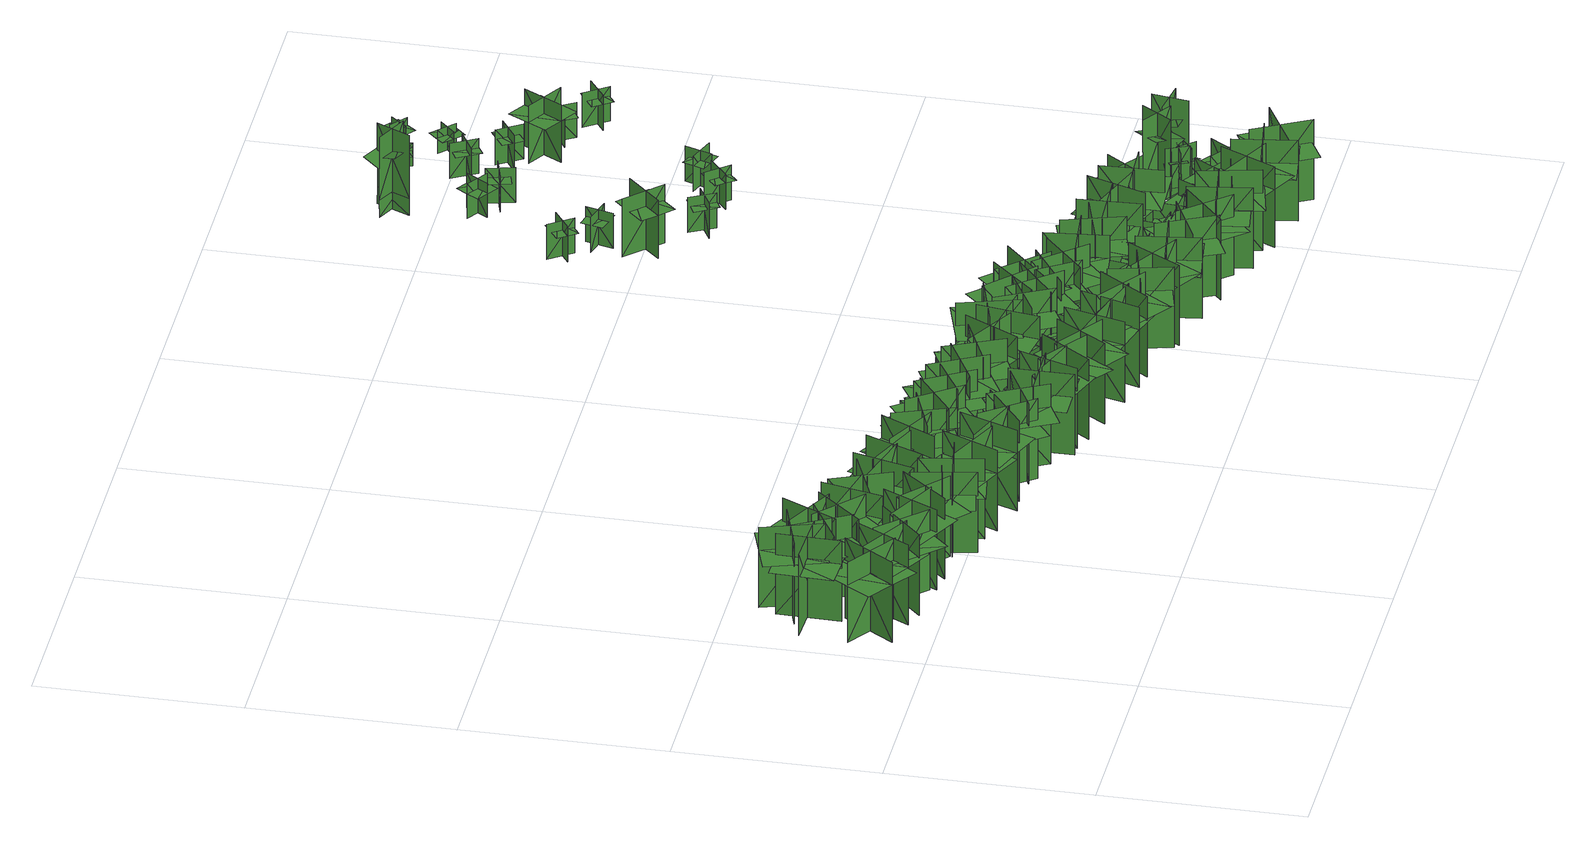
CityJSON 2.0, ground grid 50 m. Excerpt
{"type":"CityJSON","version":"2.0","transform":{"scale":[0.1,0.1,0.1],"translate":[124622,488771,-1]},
"CityObjects":{
"tree1":{"type":"SolitaryVegetationObject","geometry":[{"type":"MultiSurface","lod":"1","boundaries":[[[0,1,2]],[[0,2,3]],[[4,5,6]],[[4,6,7]],[[8,9,10]],[[8,10,11]],[[8,11,12]],[[8,12,13]]]}]},
"tree2":{"type":"SolitaryVegetationObject","geometry":[{"type":"MultiSurface","lod":"1","boundaries":[[[14,15,16]],[[14,16,17]],[[18,19,20]],[[18,20,21]],[[22,23,24]],[[22,24,25]],[[22,25,26]],[[22,26,27]]]}]},
"tree3":{"type":"SolitaryVegetationObject","geometry":[{"type":"MultiSurface","lod":"1","boundaries":[[[28,29,30]],[[28,30,31]],[[32,33,34]],[[32,34,35]],[[36,37,38]],[[36,38,39]],[[36,39,40]],[[36,40,41]]]}]},
"tree4":{"type":"SolitaryVegetationObject","geometry":[{"type":"MultiSurface","lod":"1","boundaries":[[[42,43,44]],[[42,44,45]],[[46,47,48]],[[46,48,49]],[[50,51,52]],[[50,52,53]],[[50,53,54]],[[50,54,55]]]}]},
"tree5":{"type":"SolitaryVegetationObject","geometry":[{"type":"MultiSurface","lod":"1","boundaries":[[[56,57,58]],[[56,58,59]],[[60,61,62]],[[60,62,63]],[[64,65,66]],[[64,66,67]],[[64,67,68]],[[64,68,69]]]}]},
"tree6":{"type":"SolitaryVegetationObject","geometry":[{"type":"MultiSurface","lod":"1","boundaries":[[[70,71,72]],[[70,72,73]],[[74,75,76]],[[74,76,77]],[[78,79,80]],[[78,80,81]],[[78,81,82]],[[78,82,83]]]}]},
"tree7":{"type":"SolitaryVegetationObject","geometry":[{"type":"MultiSurface","lod":"1","boundaries":[[[84,85,86]],[[84,86,87]],[[88,89,90]],[[88,90,91]],[[92,93,94]],[[92,94,95]],[[92,95,96]],[[92,96,97]]]}]},
"tree8":{"type":"SolitaryVegetationObject","geometry":[{"type":"MultiSurface","lod":"1","boundaries":[[[98,99,100]],[[98,100,101]],[[102,103,104]],[[102,104,105]],[[106,107,108]],[[106,108,109]],[[106,109,110]],[[106,110,111]]]}]},
"tree9":{"type":"SolitaryVegetationObject","geometry":[{"type":"MultiSurface","lod":"1","boundaries":[[[112,113,114]],[[112,114,115]],[[116,117,118]],[[116,118,119]],[[120,121,122]],[[120,122,123]],[[120,123,124]],[[120,124,125]]]}]},
"tree10":{"type":"SolitaryVegetationObject","geometry":[{"type":"MultiSurface","lod":"1","boundaries":[[[126,127,128]],[[126,128,129]],[[130,131,132]],[[130,132,133]],[[134,135,136]],[[134,136,137]],[[134,137,138]],[[134,138,139]]]}]},
"tree11":{"type":"SolitaryVegetationObject","geometry":[{"type":"MultiSurface","lod":"1","boundaries":[[[140,141,142]],[[140,142,143]],[[144,145,146]],[[144,146,147]],[[148,149,150]],[[148,150,151]],[[148,151,152]],[[148,152,153]]]}]},
"tree12":{"type":"SolitaryVegetationObject","geometry":[{"type":"MultiSurface","lod":"1","boundaries":[[[154,155,156]],[[154,156,157]],[[158,159,160]],[[158,160,161]],[[162,163,164]],[[162,164,165]],[[162,165,166]],[[162,166,167]]]}]},
"tree13":{"type":"SolitaryVegetationObject","geometry":[{"type":"MultiSurface","lod":"1","boundaries":[[[168,169,170]],[[168,170,171]],[[172,173,174]],[[172,174,175]],[[176,177,178]],[[176,178,179]],[[176,179,180]],[[176,180,181]]]}]},
"tree14":{"type":"SolitaryVegetationObject","geometry":[{"type":"MultiSurface","lod":"1","boundaries":[[[182,183,184]],[[182,184,185]],[[186,187,188]],[[186,188,189]],[[190,191,192]],[[190,192,193]],[[190,193,194]],[[190,194,195]]]}]},
"tree15":{"type":"SolitaryVegetationObject","geometry":[{"type":"MultiSurface","lod":"1","boundaries":[[[196,197,198]],[[196,198,199]],[[200,201,202]],[[200,202,203]],[[204,205,206]],[[204,206,207]],[[204,207,208]],[[204,208,209]]]}]},
"tree16":{"type":"SolitaryVegetationObject","geometry":[{"type":"MultiSurface","lod":"1","boundaries":[[[210,211,212]],[[210,212,213]],[[214,215,216]],[[214,216,217]],[[218,219,220]],[[218,220,221]],[[218,221,222]],[[218,222,223]]]}]},
"tree17":{"type":"SolitaryVegetationObject","geometry":[{"type":"MultiSurface","lod":"1","boundaries":[[[224,225,226]],[[224,226,227]],[[228,229,230]],[[228,230,231]],[[232,233,234]],[[232,234,235]],[[232,235,236]],[[232,236,237]]]}]},
"tree18":{"type":"SolitaryVegetationObject","geometry":[{"type":"MultiSurface","lod":"1","boundaries":[[[238,239,240]],[[238,240,241]],[[242,243,244]],[[242,244,245]],[[246,247,248]],[[246,248,249]],[[246,249,250]],[[246,250,251]]]}]},
"tree19":{"type":"SolitaryVegetationObject","geometry":[{"type":"MultiSurface","lod":"1","boundaries":[[[252,253,254]],[[252,254,255]],[[256,257,258]],[[256,258,259]],[[260,261,262]],[[260,262,263]],[[260,263,264]],[[260,264,265]]]}]},
"tree20":{"type":"SolitaryVegetationObject","geometry":[{"type":"MultiSurface","lod":"1","boundaries":[[[266,267,268]],[[266,268,269]],[[270,271,272]],[[270,272,273]],[[274,275,276]],[[274,276,277]],[[274,277,278]],[[274,278,279]]]}]},
"tree21":{"type":"SolitaryVegetationObject","geometry":[{"type":"MultiSurface","lod":"1","boundaries":[[[280,281,282]],[[280,282,283]],[[284,285,286]],[[284,286,287]],[[288,289,290]],[[288,290,291]],[[288,291,292]],[[288,292,293]]]}]},
"tree22":{"type":"SolitaryVegetationObject","geometry":[{"type":"MultiSurface","lod":"1","boundaries":[[[294,295,296]],[[294,296,297]],[[298,299,300]],[[298,300,301]],[[302,303,304]],[[302,304,305]],[[302,305,306]],[[302,306,307]]]}]},
"tree23":{"type":"SolitaryVegetationObject","geometry":[{"type":"MultiSurface","lod":"1","boundaries":[[[308,309,310]],[[308,310,311]],[[312,313,314]],[[312,314,315]],[[316,317,318]],[[316,318,319]],[[316,319,320]],[[316,320,321]]]}]},
"tree24":{"type":"SolitaryVegetationObject","geometry":[{"type":"MultiSurface","lod":"1","boundaries":[[[322,323,324]],[[322,324,325]],[[326,327,328]],[[326,328,329]],[[330,331,332]],[[330,332,333]],[[330,333,334]],[[330,334,335]]]}]},
"tree25":{"type":"SolitaryVegetationObject","geometry":[{"type":"MultiSurface","lod":"1","boundaries":[[[336,337,338]],[[336,338,339]],[[340,341,342]],[[340,342,343]],[[344,345,346]],[[344,346,347]],[[344,347,348]],[[344,348,349]]]}]},
"tree26":{"type":"SolitaryVegetationObject","geometry":[{"type":"MultiSurface","lod":"1","boundaries":[[[350,351,352]],[[350,352,353]],[[354,355,356]],[[354,356,357]],[[358,359,360]],[[358,360,361]],[[358,361,362]],[[358,362,363]]]}]},
"tree27":{"type":"SolitaryVegetationObject","geometry":[{"type":"MultiSurface","lod":"1","boundaries":[[[364,365,366]],[[364,366,367]],[[368,369,370]],[[368,370,371]],[[372,373,374]],[[372,374,375]],[[372,375,376]],[[372,376,377]]]}]},
"tree28":{"type":"SolitaryVegetationObject","geometry":[{"type":"MultiSurface","lod":"1","boundaries":[[[378,379,380]],[[378,380,381]],[[382,383,384]],[[382,384,385]],[[386,387,388]],[[386,388,389]],[[386,389,390]],[[386,390,391]]]}]},
"tree29":{"type":"SolitaryVegetationObject","geometry":[{"type":"MultiSurface","lod":"1","boundaries":[[[392,393,394]],[[392,394,395]],[[396,397,398]],[[396,398,399]],[[400,401,402]],[[400,402,403]],[[400,403,404]],[[400,404,405]]]}]},
"tree30":{"type":"SolitaryVegetationObject","geometry":[{"type":"MultiSurface","lod":"1","boundaries":[[[406,407,408]],[[406,408,409]],[[410,411,412]],[[410,412,413]],[[414,415,416]],[[414,416,417]],[[414,417,418]],[[414,418,419]]]}]},
"tree31":{"type":"SolitaryVegetationObject","geometry":[{"type":"MultiSurface","lod":"1","boundaries":[[[420,421,422]],[[420,422,423]],[[424,425,426]],[[424,426,427]],[[428,429,430]],[[428,430,431]],[[428,431,432]],[[428,432,433]]]}]},
"tree32":{"type":"SolitaryVegetationObject","geometry":[{"type":"MultiSurface","lod":"1","boundaries":[[[434,435,436]],[[434,436,437]],[[438,439,440]],[[438,440,441]],[[442,443,444]],[[442,444,445]],[[442,445,446]],[[442,446,447]]]}]},
"tree33":{"type":"SolitaryVegetationObject","geometry":[{"type":"MultiSurface","lod":"1","boundaries":[[[448,449,450]],[[448,450,451]],[[452,453,454]],[[452,454,455]],[[456,457,458]],[[456,458,459]],[[456,459,460]],[[456,460,461]]]}]},
"tree34":{"type":"SolitaryVegetationObject","geometry":[{"type":"MultiSurface","lod":"1","boundaries":[[[462,463,464]],[[462,464,465]],[[466,467,468]],[[466,468,469]],[[470,471,472]],[[470,472,473]],[[470,473,474]],[[470,474,475]]]}]},
"tree35":{"type":"SolitaryVegetationObject","geometry":[{"type":"MultiSurface","lod":"1","boundaries":[[[476,477,478]],[[476,478,479]],[[480,481,482]],[[480,482,483]],[[484,485,486]],[[484,486,487]],[[484,487,488]],[[484,488,489]]]}]},
"tree36":{"type":"SolitaryVegetationObject","geometry":[{"type":"MultiSurface","lod":"1","boundaries":[[[490,491,492]],[[490,492,493]],[[494,495,496]],[[494,496,497]],[[498,499,500]],[[498,500,501]],[[498,501,502]],[[498,502,503]]]}]},
"tree37":{"type":"SolitaryVegetationObject","geometry":[{"type":"MultiSurface","lod":"1","boundaries":[[[504,505,506]],[[504,506,507]],[[508,509,510]],[[508,510,511]],[[512,513,514]],[[512,514,515]],[[512,515,516]],[[512,516,517]]]}]},
"tree38":{"type":"SolitaryVegetationObject","geometry":[{"type":"MultiSurface","lod":"1","boundaries":[[[518,519,520]],[[518,520,521]],[[522,523,524]],[[522,524,525]],[[526,527,528]],[[526,528,529]],[[526,529,530]],[[526,530,531]]]}]},
"tree39":{"type":"SolitaryVegetationObject","geometry":[{"type":"MultiSurface","lod":"1","boundaries":[[[532,533,534]],[[532,534,535]],[[536,537,538]],[[536,538,539]],[[540,541,542]],[[540,542,543]],[[540,543,544]],[[540,544,545]]]}]},
"tree40":{"type":"SolitaryVegetationObject","geometry":[{"type":"MultiSurface","lod":"1","boundaries":[[[546,547,548]],[[546,548,549]],[[550,551,552]],[[550,552,553]],[[554,555,556]],[[554,556,557]],[[554,557,558]],[[554,558,559]]]}]},
"tree41":{"type":"SolitaryVegetationObject","geometry":[{"type":"MultiSurface","lod":"1","boundaries":[[[560,561,562]],[[560,562,563]],[[564,565,566]],[[564,566,567]],[[568,569,570]],[[568,570,571]],[[568,571,572]],[[568,572,573]]]}]},
"tree42":{"type":"SolitaryVegetationObject","geometry":[{"type":"MultiSurface","lod":"1","boundaries":[[[574,575,576]],[[574,576,577]],[[578,579,580]],[[578,580,581]],[[582,583,584]],[[582,584,585]],[[582,585,586]],[[582,586,587]]]}]},
"tree43":{"type":"SolitaryVegetationObject","geometry":[{"type":"MultiSurface","lod":"1","boundaries":[[[588,589,590]],[[588,590,591]],[[592,593,594]],[[592,594,595]],[[596,597,598]],[[596,598,599]],[[596,599,600]],[[596,600,601]]]}]},
"tree44":{"type":"SolitaryVegetationObject","geometry":[{"type":"MultiSurface","lod":"1","boundaries":[[[602,603,604]],[[602,604,605]],[[606,607,608]],[[606,608,609]],[[610,611,612]],[[610,612,613]],[[610,613,614]],[[610,614,615]]]}]},
"tree45":{"type":"SolitaryVegetationObject","geometry":[{"type":"MultiSurface","lod":"1","boundaries":[[[616,617,618]],[[616,618,619]],[[620,621,622]],[[620,622,623]],[[624,625,626]],[[624,626,627]],[[624,627,628]],[[624,628,629]]]}]},
"tree46":{"type":"SolitaryVegetationObject","geometry":[{"type":"MultiSurface","lod":"1","boundaries":[[[630,631,632]],[[630,632,633]],[[634,635,636]],[[634,636,637]],[[638,639,640]],[[638,640,641]],[[638,641,642]],[[638,642,643]]]}]},
"tree47":{"type":"SolitaryVegetationObject","geometry":[{"type":"MultiSurface","lod":"1","boundaries":[[[644,645,646]],[[644,646,647]],[[648,649,650]],[[648,650,651]],[[652,653,654]],[[652,654,655]],[[652,655,656]],[[652,656,657]]]}]},
"tree48":{"type":"SolitaryVegetationObject","geometry":[{"type":"MultiSurface","lod":"1","boundaries":[[[658,659,660]],[[658,660,661]],[[662,663,664]],[[662,664,665]],[[666,667,668]],[[666,668,669]],[[666,669,670]],[[666,670,671]]]}]},
"tree49":{"type":"SolitaryVegetationObject","geometry":[{"type":"MultiSurface","lod":"1","boundaries":[[[672,673,674]],[[672,674,675]],[[676,677,678]],[[676,678,679]],[[680,681,682]],[[680,682,683]],[[680,683,684]],[[680,684,685]]]}]},
"tree50":{"type":"SolitaryVegetationObject","geometry":[{"type":"MultiSurface","lod":"1","boundaries":[[[686,687,688]],[[686,688,689]],[[690,691,692]],[[690,692,693]],[[694,695,696]],[[694,696,697]],[[694,697,698]],[[694,698,699]]]}]},
"tree51":{"type":"SolitaryVegetationObject","geometry":[{"type":"MultiSurface","lod":"1","boundaries":[[[700,701,702]],[[700,702,703]],[[704,705,706]],[[704,706,707]],[[708,709,710]],[[708,710,711]],[[708,711,712]],[[708,712,713]]]}]},
"tree52":{"type":"SolitaryVegetationObject","geometry":[{"type":"MultiSurface","lod":"1","boundaries":[[[714,715,716]],[[714,716,717]],[[718,719,720]],[[718,720,721]],[[722,723,724]],[[722,724,725]],[[722,725,726]],[[722,726,727]]]}]},
"tree53":{"type":"SolitaryVegetationObject","geometry":[{"type":"MultiSurface","lod":"1","boundaries":[[[728,729,730]],[[728,730,731]],[[732,733,734]],[[732,734,735]],[[736,737,738]],[[736,738,739]],[[736,739,740]],[[736,740,741]]]}]},
"tree54":{"type":"SolitaryVegetationObject","geometry":[{"type":"MultiSurface","lod":"1","boundaries":[[[742,743,744]],[[742,744,745]],[[746,747,748]],[[746,748,749]],[[750,751,752]],[[750,752,753]],[[750,753,754]],[[750,754,755]]]}]},
"tree55":{"type":"SolitaryVegetationObject","geometry":[{"type":"MultiSurface","lod":"1","boundaries":[[[756,757,758]],[[756,758,759]],[[760,761,762]],[[760,762,763]],[[764,765,766]],[[764,766,767]],[[764,767,768]],[[764,768,769]]]}]},
"tree56":{"type":"SolitaryVegetationObject","geometry":[{"type":"MultiSurface","lod":"1","boundaries":[[[770,771,772]],[[770,772,773]],[[774,775,776]],[[774,776,777]],[[778,779,780]],[[778,780,781]],[[778,781,782]],[[778,782,783]]]}]},
"tree57":{"type":"SolitaryVegetationObject","geometry":[{"type":"MultiSurface","lod":"1","boundaries":[[[784,785,786]],[[784,786,787]],[[788,789,790]],[[788,790,791]],[[792,793,794]],[[792,794,795]],[[792,795,796]],[[792,796,797]]]}]},
"tree58":{"type":"SolitaryVegetationObject","geometry":[{"type":"MultiSurface","lod":"1","boundaries":[[[798,799,800]],[[798,800,801]],[[802,803,804]],[[802,804,805]],[[806,807,808]],[[806,808,809]],[[806,809,810]],[[806,810,811]]]}]},
"tree59":{"type":"SolitaryVegetationObject","geometry":[{"type":"MultiSurface","lod":"1","boundaries":[[[812,813,814]],[[812,814,815]],[[816,817,818]],[[816,818,819]],[[820,821,822]],[[820,822,823]],[[820,823,824]],[[820,824,825]]]}]},
"tree60":{"type":"SolitaryVegetationObject","geometry":[{"type":"MultiSurface","lod":"1","boundaries":[[[826,827,828]],[[826,828,829]],[[830,831,832]],[[830,832,833]],[[834,835,836]],[[834,836,837]],[[834,837,838]],[[834,838,839]]]}]},
"tree61":{"type":"SolitaryVegetationObject","geometry":[{"type":"MultiSurface","lod":"1","boundaries":[[[840,841,842]],[[840,842,843]],[[844,845,846]],[[844,846,847]],[[848,849,850]],[[848,850,851]],[[848,851,852]],[[848,852,853]]]}]},
"tree62":{"type":"SolitaryVegetationObject","geometry":[{"type":"MultiSurface","lod":"1","boundaries":[[[854,855,856]],[[854,856,857]],[[858,859,860]],[[858,860,861]],[[862,863,864]],[[862,864,865]],[[862,865,866]],[[862,866,867]]]}]},
"tree63":{"type":"SolitaryVegetationObject","geometry":[{"type":"MultiSurface","lod":"1","boundaries":[[[868,869,870]],[[868,870,871]],[[872,873,874]],[[872,874,875]],[[876,877,878]],[[876,878,879]],[[876,879,880]],[[876,880,881]]]}]},
"tree64":{"type":"SolitaryVegetationObject","geometry":[{"type":"MultiSurface","lod":"1","boundaries":[[[882,883,884]],[[882,884,885]],[[886,887,888]],[[886,888,889]],[[890,891,892]],[[890,892,893]],[[890,893,894]],[[890,894,895]]]}]},
"tree65":{"type":"SolitaryVegetationObject","geometry":[{"type":"MultiSurface","lod":"1","boundaries":[[[896,897,898]],[[896,898,899]],[[900,901,902]],[[900,902,903]],[[904,905,906]],[[904,906,907]],[[904,907,908]],[[904,908,909]]]}]},
"tree66":{"type":"SolitaryVegetationObject","geometry":[{"type":"MultiSurface","lod":"1","boundaries":[[[910,911,912]],[[910,912,913]],[[914,915,916]],[[914,916,917]],[[918,919,920]],[[918,920,921]],[[918,921,922]],[[918,922,923]]]}]},
"tree67":{"type":"SolitaryVegetationObject","geometry":[{"type":"MultiSurface","lod":"1","boundaries":[[[924,925,926]],[[924,926,927]],[[928,929,930]],[[928,930,931]],[[932,933,934]],[[932,934,935]],[[932,935,936]],[[932,936,937]]]}]},
"tree68":{"type":"SolitaryVegetationObject","geometry":[{"type":"MultiSurface","lod":"1","boundaries":[[[938,939,940]],[[938,940,941]],[[942,943,944]],[[942,944,945]],[[946,947,948]],[[946,948,949]],[[946,949,950]],[[946,950,951]]]}]},
"tree69":{"type":"SolitaryVegetationObject","geometry":[{"type":"MultiSurface","lod":"1","boundaries":[[[952,953,954]],[[952,954,955]],[[956,957,958]],[[956,958,959]],[[960,961,962]],[[960,962,963]],[[960,963,964]],[[960,964,965]]]}]},
"tree70":{"type":"SolitaryVegetationObject","geometry":[{"type":"MultiSurface","lod":"1","boundaries":[[[966,967,968]],[[966,968,969]],[[970,971,972]],[[970,972,973]],[[974,975,976]],[[974,976,977]],[[974,977,978]],[[974,978,979]]]}]},
"tree71":{"type":"SolitaryVegetationObject","geometry":[{"type":"MultiSurface","lod":"1","boundaries":[[[980,981,982]],[[980,982,983]],[[984,985,986]],[[984,986,987]],[[988,989,990]],[[988,990,991]],[[988,991,992]],[[988,992,993]]]}]},
"tree72":{"type":"SolitaryVegetationObject","geometry":[{"type":"MultiSurface","lod":"1","boundaries":[[[994,995,996]],[[994,996,997]],[[998,999,1000]],[[998,1000,1001]],[[1002,1003,1004]],[[1002,1004,1005]],[[1002,1005,1006]],[[1002,1006,1007]]]}]},
"tree73":{"type":"SolitaryVegetationObject","geometry":[{"type":"MultiSurface","lod":"1","boundaries":[[[1008,1009,1010]],[[1008,1010,1011]],[[1012,1013,1014]],[[1012,1014,1015]],[[1016,1017,1018]],[[1016,1018,1019]],[[1016,1020,1021]],[[1016,1021,1017]]]}]},
"tree74":{"type":"SolitaryVegetationObject","geometry":[{"type":"MultiSurface","lod":"1","boundaries":[[[1022,1023,1024]],[[1022,1024,1025]],[[1026,1027,1028]],[[1026,1028,1029]],[[1030,1031,1032]],[[1030,1032,1033]],[[1030,1033,1034]],[[1030,1034,1035]]]}]},
"tree75":{"type":"SolitaryVegetationObject","geometry":[{"type":"MultiSurface","lod":"1","boundaries":[[[1036,1037,1038]],[[1036,1038,1039]],[[1040,1041,1042]],[[1040,1042,1043]],[[1044,1045,1046]],[[1044,1046,1047]],[[1044,1048,1049]],[[1044,1049,1045]]]}]},
"tree76":{"type":"SolitaryVegetationObject","geometry":[{"type":"MultiSurface","lod":"1","boundaries":[[[1050,1051,1052]],[[1050,1052,1053]],[[1054,1055,1056]],[[1054,1056,1057]],[[1058,1059,1060]],[[1058,1060,1061]],[[1058,1061,1062]],[[1058,1062,1063]]]}]},
"tree77":{"type":"SolitaryVegetationObject","geometry":[{"type":"MultiSurface","lod":"1","boundaries":[[[1064,1065,1066]],[[1064,1066,1067]],[[1068,1069,1070]],[[1068,1070,1071]],[[1072,1073,1074]],[[1072,1074,1075]],[[1072,1076,1077]],[[1072,1077,1073]]]}]},
"tree78":{"type":"SolitaryVegetationObject","geometry":[{"type":"MultiSurface","lod":"1","boundaries":[[[1078,1079,1080]],[[1078,1080,1081]],[[1082,1083,1084]],[[1082,1084,1085]],[[1086,1087,1088]],[[1086,1088,1089]],[[1086,1090,1091]],[[1086,1091,1087]]]}]},
"tree79":{"type":"SolitaryVegetationObject","geometry":[{"type":"MultiSurface","lod":"1","boundaries":[[[1092,1093,1094]],[[1092,1094,1095]],[[1096,1097,1098]],[[1096,1098,1099]],[[1100,1101,1102]],[[1100,1102,1103]],[[1100,1103,1104]],[[1100,1104,1105]]]}]},
"tree80":{"type":"SolitaryVegetationObject","geometry":[{"type":"MultiSurface","lod":"1","boundaries":[[[1106,1107,1108]],[[1106,1108,1109]],[[1110,1111,1112]],[[1110,1112,1113]],[[1114,1115,1116]],[[1114,1116,1117]],[[1114,1117,1118]],[[1114,1118,1119]]]}]},
"tree81":{"type":"SolitaryVegetationObject","geometry":[{"type":"MultiSurface","lod":"1","boundaries":[[[1120,1121,1122]],[[1120,1122,1123]],[[1124,1125,1126]],[[1124,1126,1127]],[[1128,1129,1125]],[[1128,1125,1124]],[[1130,1131,1121]],[[1130,1121,1120]],[[1132,1133,1134]],[[1132,1134,1135]],[[1136,1137,1138]],[[1136,1138,1139]]]}]},
"tree82":{"type":"SolitaryVegetationObject","geometry":[{"type":"MultiSurface","lod":"1","boundaries":[[[1140,1141,1142]],[[1140,1142,1143]],[[1144,1145,1146]],[[1144,1146,1147]],[[1148,1149,1145]],[[1148,1145,1144]],[[1150,1151,1141]],[[1150,1141,1140]],[[1152,1153,1154]],[[1152,1154,1155]],[[1156,1157,1158]],[[1156,1158,1159]]]}]},
"tree83":{"type":"SolitaryVegetationObject","geometry":[{"type":"MultiSurface","lod":"1","boundaries":[[[1160,1161,1162]],[[1160,1162,1163]],[[1164,1165,1166]],[[1164,1166,1167]],[[1168,1169,1165]],[[1168,1165,1164]],[[1170,1171,1161]],[[1170,1161,1160]],[[1172,1173,1174]],[[1172,1174,1175]],[[1176,1177,1178]],[[1176,1178,1179]]]}]},
"tree84":{"type":"SolitaryVegetationObject","geometry":[{"type":"MultiSurface","lod":"1","boundaries":[[[1180,1181,1182]],[[1180,1182,1183]],[[1184,1185,1186]],[[1184,1186,1187]],[[1188,1189,1190]],[[1188,1190,1191]],[[1188,1192,1193]],[[1188,1193,1189]]]}]},
"tree85":{"type":"SolitaryVegetationObject","geometry":[{"type":"MultiSurface","lod":"1","boundaries":[[[1194,1195,1196]],[[1194,1196,1197]],[[1198,1199,1200]],[[1198,1200,1201]],[[1202,1203,1204]],[[1202,1204,1205]],[[1202,1205,1206]],[[1202,1206,1207]]]}]},
"tree86":{"type":"SolitaryVegetationObject","geometry":[{"type":"MultiSurface","lod":"1","boundaries":[[[1208,1209,1210]],[[1208,1210,1211]],[[1212,1213,1214]],[[1212,1214,1215]],[[1216,1217,1213]],[[1216,1213,1212]],[[1218,1219,1209]],[[1218,1209,1208]],[[1220,1221,1222]],[[1220,1222,1223]],[[1224,1225,1226]],[[1224,1226,1227]]]}]},
"tree87":{"type":"SolitaryVegetationObject","geometry":[{"type":"MultiSurface","lod":"1","boundaries":[[[1228,1229,1230]],[[1228,1230,1231]],[[1232,1233,1234]],[[1232,1234,1235]],[[1236,1237,1238]],[[1236,1238,1239]],[[1236,1240,1241]],[[1236,1241,1237]]]}]},
"tree88":{"type":"SolitaryVegetationObject","geometry":[{"type":"MultiSurface","lod":"1","boundaries":[[[1242,1243,1244]],[[1242,1244,1245]],[[1246,1247,1248]],[[1246,1248,1249]],[[1250,1251,1247]],[[1250,1247,1246]],[[1252,1253,1243]],[[1252,1243,1242]],[[1254,1255,1256]],[[1254,1256,1257]],[[1258,1259,1260]],[[1258,1260,1261]]]}]},
"tree89":{"type":"SolitaryVegetationObject","geometry":[{"type":"MultiSurface","lod":"1","boundaries":[[[1262,1263,1264]],[[1262,1264,1265]],[[1266,1267,1268]],[[1266,1268,1269]],[[1270,1271,1272]],[[1270,1272,1273]],[[1270,1274,1275]],[[1270,1275,1271]]]}]},
"tree90":{"type":"SolitaryVegetationObject","geometry":[{"type":"MultiSurface","lod":"1","boundaries":[[[1276,1277,1278]],[[1276,1278,1279]],[[1280,1281,1282]],[[1280,1282,1283]],[[1284,1285,1286]],[[1284,1286,1287]],[[1284,1288,1289]],[[1284,1289,1285]]]}]},
"tree91":{"type":"SolitaryVegetationObject","geometry":[{"type":"MultiSurface","lod":"1","boundaries":[[[1290,1291,1292]],[[1290,1292,1293]],[[1294,1295,1296]],[[1294,1296,1297]],[[1298,1299,1300]],[[1298,1300,1301]],[[1298,1302,1303]],[[1298,1303,1299]]]}]},
"tree92":{"type":"SolitaryVegetationObject","geometry":[{"type":"MultiSurface","lod":"1","boundaries":[[[1304,1305,1306]],[[1304,1306,1307]],[[1308,1309,1310]],[[1308,1310,1311]],[[1312,1313,1314]],[[1312,1314,1315]],[[1312,1315,1316]],[[1312,1316,1317]]]}]},
"tree93":{"type":"SolitaryVegetationObject","geometry":[{"type":"MultiSurface","lod":"1","boundaries":[[[1318,1319,1320]],[[1318,1320,1321]],[[1322,1323,1324]],[[1322,1324,1325]],[[1326,1327,1328]],[[1326,1328,1329]],[[1326,1329,1330]],[[1326,1330,1331]]]}]},
"tree94":{"type":"SolitaryVegetationObject","geometry":[{"type":"MultiSurface","lod":"1","boundaries":[[[1332,1333,1334]],[[1332,1334,1335]],[[1336,1337,1338]],[[1336,1338,1339]],[[1340,1341,1342]],[[1340,1342,1343]],[[1340,1343,1344]],[[1340,1344,1345]]]}]},
"tree95":{"type":"SolitaryVegetationObject","geometry":[{"type":"MultiSurface","lod":"1","boundaries":[[[1346,1347,1348]],[[1346,1348,1349]],[[1350,1351,1352]],[[1350,1352,1353]],[[1354,1355,1356]],[[1354,1356,1357]],[[1354,1358,1359]],[[1354,1359,1355]]]}]},
"tree96":{"type":"SolitaryVegetationObject","geometry":[{"type":"MultiSurface","lod":"1","boundaries":[[[1360,1361,1362]],[[1360,1362,1363]],[[1364,1365,1366]],[[1364,1366,1367]],[[1368,1369,1370]],[[1368,1370,1371]],[[1368,1371,1372]],[[1368,1372,1373]]]}]},
"tree97":{"type":"SolitaryVegetationObject","geometry":[{"type":"MultiSurface","lod":"1","boundaries":[[[1374,1375,1376]],[[1374,1376,1377]],[[1378,1379,1380]],[[1378,1380,1381]],[[1382,1383,1384]],[[1382,1384,1385]],[[1382,1386,1387]],[[1382,1387,1383]]]}]}
},
"vertices":[
[50,693,17],[179,607,17],[179,607,232],[50,693,232],[70,592,17],[156,720,17],[156,720,232],[70,592,232],[70,592,172],[134,548,172],[220,677,172],[156,720,172],[91,763,172],[5,635,172],
[193,800,30],[38,805,30],[38,805,246],[193,800,246],[122,876,30],[118,721,30],[118,721,246],[122,876,246],[122,876,185],[45,878,185],[40,724,185],[118,721,185],[195,719,185],[200,874,185],
[123,671,19],[259,596,19],[259,596,234],[123,671,234],[151,571,19],[226,707,19],[226,707,234],[151,571,234],[151,571,174],[219,534,174],[294,669,174],[226,707,174],[158,744,174],[83,609,174],
[226,872,35],[78,824,35],[78,824,250],[226,872,250],[134,919,35],[182,772,35],[182,772,250],[134,919,250],[134,919,190],[60,895,190],[108,748,190],[182,772,190],[256,796,190],[207,943,190],
[240,718,31],[164,853,31],[164,853,246],[240,718,246],[268,818,31],[133,741,31],[133,741,246],[268,818,246],[268,818,186],[230,885,186],[95,809,186],[133,741,186],[171,674,186],[306,750,186],
[307,662,21],[196,554,21],[196,554,237],[307,662,237],[204,664,21],[312,553,21],[312,553,237],[204,664,237],[204,664,176],[149,610,176],[257,499,176],[312,553,176],[368,607,176],[260,718,176],
[278,891,32],[209,753,32],[209,753,248],[278,891,248],[180,859,32],[318,790,32],[318,790,248],[180,859,248],[180,859,187],[145,790,187],[284,721,187],[318,790,187],[353,860,187],[214,929,187],
[323,816,31],[220,701,31],[220,701,247],[323,816,247],[220,811,31],[336,708,31],[336,708,247],[220,811,247],[220,811,186],[168,753,186],[284,650,186],[336,708,186],[387,766,186],[272,869,186],
[309,535,25],[377,674,25],[377,674,240],[309,535,240],[406,568,25],[267,636,25],[267,636,240],[406,568,240],[406,568,180],[440,638,180],[301,706,180],[267,636,180],[233,567,180],[372,499,180],
[422,732,31],[271,765,31],[271,765,247],[422,732,247],[367,819,31],[334,668,31],[334,668,247],[367,819,247],[367,819,186],[291,836,186],[258,684,186],[334,668,186],[410,651,186],[443,803,186],
[368,529,20],[470,646,20],[470,646,236],[368,529,236],[471,536,20],[354,638,20],[354,638,236],[471,536,236],[471,536,175],[522,594,175],[405,696,175],[354,638,175],[303,579,175],[419,477,175],
[464,668,19],[404,811,19],[404,811,235],[464,668,235],[504,763,19],[361,703,19],[361,703,235],[504,763,235],[504,763,174],[474,834,174],[331,775,174],[361,703,174],[390,632,174],[533,691,174],
[471,630,19],[502,478,19],[502,478,234],[471,630,234],[413,544,19],[565,575,19],[565,575,234],[413,544,234],[413,544,174],[429,468,174],[581,499,174],[565,575,174],[550,651,174],[398,620,174],
[569,475,16],[543,627,16],[543,627,231],[569,475,231],[629,558,16],[476,532,16],[476,532,231],[629,558,231],[629,558,171],[616,635,171],[463,609,171],[476,532,171],[489,456,171],[642,482,171],
[531,776,20],[491,626,20],[491,626,235],[531,776,235],[441,725,20],[591,685,20],[591,685,235],[441,725,235],[441,725,175],[421,650,175],[571,610,175],[591,685,175],[611,759,175],[461,799,175],
[573,549,17],[714,486,17],[714,486,233],[573,549,233],[609,453,17],[672,594,17],[672,594,233],[609,453,233],[609,453,172],[679,421,172],[743,562,172],[672,594,172],[602,626,172],[538,484,172],
[659,667,17],[516,727,17],[516,727,232],[659,667,232],[620,763,17],[560,620,17],[560,620,232],[620,763,232],[620,763,172],[548,793,172],[489,650,172],[560,620,172],[632,590,172],[691,733,172],
[606,706,20],[744,635,20],[744,635,236],[606,706,236],[638,607,20],[708,745,20],[708,745,236],[638,607,236],[638,607,175],[707,572,175],[777,710,175],[708,745,175],[639,781,175],[569,643,175],
[660,519,20],[805,464,20],[805,464,236],[660,519,236],[702,425,20],[757,570,20],[757,570,236],[702,425,236],[702,425,175],[774,397,175],[829,542,175],[757,570,175],[684,597,175],[629,452,175],
[716,725,24],[771,580,24],[771,580,239],[716,725,239],[673,631,24],[818,686,24],[818,686,239],[673,631,239],[673,631,179],[701,559,179],[846,614,179],[818,686,179],[791,759,179],[646,704,179],
[760,531,20],[853,407,20],[853,407,235],[760,531,235],[745,429,20],[869,522,20],[869,522,235],[745,429,235],[745,429,175],[791,367,175],[915,459,175],[869,522,175],[822,584,175],[698,491,175],
[741,731,35],[772,700,35],[772,700,97],[741,731,97],[741,702,35],[772,733,35],[772,733,97],[741,702,97],[741,702,79],[756,686,79],[788,717,79],[772,733,79],[756,749,79],[725,718,79],
[875,688,29],[751,596,29],[751,596,244],[875,688,244],[773,704,29],[866,580,29],[866,580,244],[773,704,244],[773,704,184],[711,657,184],[804,533,184],[866,580,184],[928,626,184],[835,750,184],
[818,421,24],[956,492,24],[956,492,239],[818,421,239],[916,389,24],[846,527,24],[846,527,239],[916,389,239],[916,389,179],[985,424,179],[915,562,179],[846,527,179],[777,492,179],[847,354,179],
[792,733,34],[860,660,34],[860,660,172],[792,733,172],[789,666,34],[862,734,34],[862,734,172],[789,666,172],[789,666,134],[823,630,134],[896,698,134],[862,734,134],[828,771,134],[755,703,134],
[843,593,27],[976,672,27],[976,672,242],[843,593,242],[943,567,27],[863,700,27],[863,700,242],[943,567,242],[943,567,182],[1009,607,182],[930,740,182],[863,700,182],[797,660,182],[876,527,182],
[848,677,34],[946,695,34],[946,695,173],[848,677,173],[903,639,34],[885,737,34],[885,737,173],[903,639,173],[903,639,134],[952,648,134],[934,746,134],[885,737,134],[836,728,134],[854,630,134],
[968,499,23],[970,344,23],[970,344,239],[968,499,239],[896,426,23],[1051,428,23],[1051,428,239],[896,426,239],[896,426,178],[897,348,178],[1052,350,178],[1051,428,178],[1050,505,178],[895,503,178],
[1007,550,30],[934,687,30],[934,687,246],[1007,550,246],[1037,649,30],[901,576,30],[901,576,246],[1037,649,246],[1037,649,185],[1001,717,185],[864,645,185],[901,576,185],[937,508,185],[1074,581,185],
[1011,346,15],[1063,491,15],[1063,491,230],[1011,346,230],[1105,389,15],[959,441,15],[959,441,230],[1105,389,230],[1105,389,170],[1131,462,170],[985,514,170],[959,441,170],[933,368,170],[1078,316,170],
[924,704,34],[992,631,34],[992,631,173],[924,704,173],[921,638,34],[994,706,34],[994,706,173],[921,638,173],[921,638,134],[955,601,134],[1028,669,134],[994,706,134],[960,742,134],[887,674,134],
[1165,354,14],[1039,443,14],[1039,443,229],[1165,354,229],[1149,456,14],[1059,329,14],[1059,329,229],[1149,456,229],[1149,456,169],[1086,500,169],[996,374,169],[1059,329,169],[1122,284,169],[1212,411,169],
[992,563,29],[1133,627,29],[1133,627,244],[992,563,244],[1088,526,29],[1025,668,29],[1025,668,244],[1088,526,244],[1088,526,184],[1159,558,184],[1095,699,184],[1025,668,184],[954,636,184],[1018,494,184],
[1101,651,39],[1064,626,39],[1064,626,101],[1101,651,101],[1072,656,39],[1097,620,39],[1097,620,101],[1072,656,101],[1072,656,84],[1054,644,84],[1079,607,84],[1097,620,84],[1115,633,84],[1090,669,84],
[1242,333,12],[1114,420,12],[1114,420,228],[1242,333,228],[1223,435,12],[1137,307,12],[1137,307,228],[1223,435,228],[1223,435,167],[1159,478,167],[1072,350,167],[1137,307,167],[1201,263,167],[1288,391,167],
[1202,541,29],[1065,614,29],[1065,614,245],[1202,541,245],[1172,640,29],[1099,504,29],[1099,504,245],[1172,640,245],[1172,640,184],[1104,677,184],[1031,540,184],[1099,504,184],[1167,467,184],[1241,603,184],
[1185,451,9],[1284,402,9],[1284,402,163],[1185,451,163],[1208,381,9],[1258,480,9],[1258,480,163],[1208,381,163],[1208,381,120],[1258,357,120],[1307,456,120],[1258,480,120],[1208,505,120],[1159,406,120],
[1190,370,11],[1340,331,11],[1340,331,227],[1190,370,227],[1242,281,11],[1281,430,11],[1281,430,227],[1242,281,227],[1242,281,166],[1317,261,166],[1356,411,166],[1281,430,166],[1206,450,166],[1167,300,166],
[1282,541,30],[1129,566,30],[1129,566,246],[1282,541,246],[1222,625,30],[1198,472,30],[1198,472,246],[1222,625,246],[1222,625,185],[1146,637,185],[1121,484,185],[1198,472,185],[1275,460,185],[1299,613,185],
[1214,672,34],[1260,524,34],[1260,524,249],[1214,672,249],[1165,582,34],[1314,627,34],[1314,627,249],[1165,582,249],[1165,582,189],[1188,508,189],[1336,553,189],[1314,627,189],[1291,701,189],[1143,656,189],
[1269,353,11],[1416,306,11],[1416,306,226],[1269,353,226],[1315,261,11],[1363,408,11],[1363,408,226],[1315,261,226],[1315,261,166],[1389,237,166],[1436,385,166],[1363,408,166],[1289,432,166],[1242,285,166],
[1302,363,16],[1347,464,16],[1347,464,169],[1302,363,169],[1371,389,16],[1270,433,16],[1270,433,169],[1371,389,169],[1371,389,126],[1393,440,126],[1292,484,126],[1270,433,126],[1248,383,126],[1349,338,126],
[1258,595,32],[1330,458,32],[1330,458,247],[1258,595,247],[1227,496,32],[1364,569,32],[1364,569,247],[1227,496,247],[1227,496,187],[1263,428,187],[1400,500,187],[1364,569,187],[1327,637,187],[1190,565,187],
[1290,597,36],[1328,575,36],[1328,575,98],[1290,597,98],[1297,568,36],[1319,607,36],[1319,607,98],[1297,568,98],[1297,568,81],[1316,557,81],[1338,596,81],[1319,607,81],[1300,618,81],[1278,579,81],
[1465,277,15],[1338,365,15],[1338,365,231],[1465,277,231],[1447,378,15],[1359,251,15],[1359,251,231],[1447,378,231],[1447,378,170],[1383,423,170],[1295,295,170],[1359,251,170],[1423,207,170],[1511,334,170],
[1318,469,24],[1438,567,24],[1438,567,240],[1318,469,240],[1420,458,24],[1322,578,24],[1322,578,240],[1420,458,240],[1420,458,179],[1480,508,179],[1382,627,179],[1322,578,179],[1262,529,179],[1360,409,179],
[1439,344,16],[1385,441,16],[1385,441,170],[1439,344,170],[1459,415,16],[1363,361,16],[1363,361,170],[1459,415,170],[1459,415,127],[1432,463,127],[1336,409,127],[1363,361,127],[1390,313,127],[1486,367,127],
[1430,523,24],[1318,631,24],[1318,631,239],[1430,523,239],[1428,626,24],[1321,515,24],[1321,515,239],[1428,626,239],[1428,626,179],[1372,680,179],[1265,569,179],[1321,515,179],[1377,461,179],[1484,573,179],
[1463,366,14],[1502,216,14],[1502,216,230],[1463,366,230],[1410,277,14],[1560,316,14],[1560,316,230],[1410,277,230],[1410,277,169],[1430,202,169],[1580,241,169],[1560,316,169],[1541,391,169],[1391,352,169],
[1403,559,16],[1489,430,16],[1489,430,232],[1403,559,232],[1383,458,16],[1511,544,16],[1511,544,232],[1383,458,232],[1383,458,172],[1426,394,172],[1554,480,172],[1511,544,172],[1468,609,172],[1339,522,172],
[1532,323,15],[1477,419,15],[1477,419,169],[1532,323,169],[1551,394,15],[1455,339,15],[1455,339,169],[1551,394,169],[1551,394,126],[1524,442,126],[1428,387,126],[1455,339,126],[1483,291,126],[1579,346,126],
[1510,507,18],[1404,620,18],[1404,620,233],[1510,507,233],[1514,610,18],[1401,504,18],[1401,504,233],[1514,610,233],[1514,610,173],[1460,667,173],[1348,560,173],[1401,504,173],[1454,447,173],[1567,554,173],
[1592,341,13],[1514,207,13],[1514,207,229],[1592,341,229],[1492,315,13],[1626,237,13],[1626,237,229],[1492,315,229],[1492,315,168],[1453,248,168],[1587,170,168],[1626,237,168],[1665,304,168],[1531,382,168],
[1564,427,15],[1461,544,15],[1461,544,231],[1564,427,231],[1571,530,15],[1455,428,15],[1455,428,231],[1571,530,231],[1571,530,171],[1520,588,171],[1403,486,171],[1455,428,171],[1506,370,171],[1622,472,171],
[1606,393,15],[1589,283,15],[1589,283,168],[1606,393,168],[1546,349,15],[1656,333,15],[1656,333,168],[1546,349,168],[1546,349,125],[1538,295,125],[1647,278,125],[1656,333,125],[1664,387,125],[1555,404,125],
[1708,270,12],[1554,248,12],[1554,248,228],[1708,270,228],[1625,333,12],[1647,179,12],[1647,179,228],[1625,333,228],[1625,333,167],[1549,322,167],[1570,168,167],[1647,179,167],[1724,190,167],[1702,343,167],
[1533,455,14],[1687,472,14],[1687,472,230],[1533,455,230],[1613,390,14],[1596,544,14],[1596,544,230],[1613,390,230],[1613,390,169],[1690,399,169],[1673,553,169],[1596,544,169],[1519,535,169],[1536,381,169],
[1740,322,15],[1629,325,15],[1629,325,169],[1740,322,169],[1689,376,15],[1687,265,15],[1687,265,169],[1689,376,169],[1689,376,126],[1634,377,126],[1632,266,126],[1687,265,126],[1742,264,126],[1745,375,126],
[1691,301,12],[1757,161,12],[1757,161,227],[1691,301,227],[1656,204,12],[1796,270,12],[1796,270,227],[1656,204,227],[1656,204,167],[1689,134,167],[1829,200,167],[1796,270,167],[1763,340,167],[1623,274,167],
[1748,467,15],[1600,422,15],[1600,422,230],[1748,467,230],[1657,516,15],[1703,368,15],[1703,368,230],[1657,516,230],[1657,516,170],[1583,493,170],[1629,345,170],[1703,368,170],[1777,391,170],[1731,539,170],
[1855,256,11],[1738,154,11],[1738,154,227],[1855,256,227],[1752,263,11],[1854,147,11],[1854,147,227],[1752,263,227],[1752,263,166],[1694,212,166],[1796,96,166],[1854,147,166],[1912,198,166],[1810,314,166],
[1734,308,15],[1844,293,15],[1844,293,169],[1734,308,169],[1778,249,15],[1793,359,15],[1793,359,169],[1778,249,169],[1778,249,126],[1833,242,126],[1848,351,126],[1793,359,126],[1738,366,126],[1724,256,126],
[1757,498,15],[1764,343,15],[1764,343,231],[1757,498,231],[1687,422,15],[1841,429,15],[1841,429,231],[1687,422,231],[1687,422,170],[1690,344,170],[1845,352,170],[1841,429,170],[1838,506,170],[1683,499,170],
[1865,261,13],[1887,108,13],[1887,108,229],[1865,261,229],[1803,179,13],[1956,202,13],[1956,202,229],[1803,179,229],[1803,179,168],[1814,102,168],[1967,125,168],[1956,202,168],[1944,278,168],[1791,256,168],
[1871,231,16],[1879,341,16],[1879,341,169],[1871,231,169],[1927,278,16],[1817,287,16],[1817,287,169],[1927,278,169],[1927,278,126],[1931,334,126],[1821,342,126],[1817,287,126],[1813,231,126],[1923,223,126],
[1813,347,16],[1865,493,16],[1865,493,231],[1813,347,231],[1907,391,16],[1761,443,16],[1761,443,231],[1907,391,231],[1907,391,171],[1933,464,171],[1787,516,171],[1761,443,171],[1735,370,171],[1881,318,171],
[1969,102,14],[1934,253,14],[1934,253,230],[1969,102,230],[2024,189,14],[1873,154,14],[1873,154,230],[2024,189,230],[2024,189,169],[2006,265,169],[1856,229,169],[1873,154,169],[1891,79,169],[2042,114,169],
[1921,322,17],[1913,477,17],[1913,477,232],[1921,322,232],[1990,398,17],[1836,390,17],[1836,390,232],[1990,398,232],[1990,398,172],[1987,475,172],[1832,468,172],[1836,390,172],[1839,313,172],[1994,320,172],
[1990,303,17],[1940,205,17],[1940,205,171],[1990,303,171],[1920,281,17],[2019,231,17],[2019,231,171],[1920,281,171],[1920,281,128],[1895,231,128],[1994,182,128],[2019,231,128],[2044,281,128],[1945,330,128],
[2090,119,14],[1951,188,14],[1951,188,229],[2090,119,229],[2057,217,14],[1989,78,14],[1989,78,229],[2057,217,229],[2057,217,169],[1988,252,169],[1919,113,169],[1989,78,169],[2058,44,169],[2127,183,169],
[1966,397,21],[1995,345,21],[1995,345,103],[1966,397,103],[1955,359,21],[2006,388,21],[2006,388,103],[1955,359,103],[1955,359,80],[1970,333,80],[2021,362,80],[2006,388,80],[1992,414,80],[1941,384,80],
[2047,399,19],[1949,470,19],[1949,470,189],[2047,399,189],[2035,479,19],[1963,380,19],[1963,380,189],[2035,479,189],[2035,479,141],[1985,514,141],[1914,416,141],[1963,380,141],[2013,345,141],[2084,443,141],
[1657,1701,17],[1599,1661,17],[1599,1661,111],[1657,1701,111],[1602,1711,17],[1642,1653,17],[1642,1653,111],[1602,1711,111],[1652,1698,87],[1599,1661,87],[1615,1638,87],[1668,1675,87],[1636,1721,87],[1583,1684,87],
[2018,263,15],[2112,205,15],[2112,205,169],[2018,263,169],[2034,191,15],[2092,286,15],[2092,286,169],[2034,191,169],[2034,191,126],[2081,163,126],[2139,257,126],[2092,286,126],[2045,315,126],[1987,220,126],
[1735,1543,19],[1652,1459,19],[1652,1459,175],[1735,1543,175],[1642,1542,19],[1725,1458,19],[1725,1458,175],[1642,1542,175],[1728,1535,135],[1652,1459,135],[1685,1426,135],[1761,1503,135],[1695,1568,135],[1619,1492,135],
[2176,140,13],[2023,116,13],[2023,116,229],[2176,140,229],[2094,202,13],[2117,48,13],[2117,48,229],[2094,202,229],[2094,202,168],[2017,190,168],[2041,37,168],[2117,48,168],[2194,60,168],[2170,213,168],
[1647,1617,20],[1715,1599,20],[1715,1599,114],[1647,1617,114],[1675,1569,20],[1693,1638,20],[1693,1638,114],[1675,1569,114],[1652,1616,89],[1715,1599,89],[1722,1627,89],[1659,1643,89],[1646,1588,89],[1708,1572,89],
[1778,1415,20],[1812,1353,20],[1812,1353,114],[1778,1415,114],[1763,1361,20],[1825,1395,20],[1825,1395,114],[1763,1361,114],[1781,1410,90],[1812,1353,90],[1837,1367,90],[1806,1423,90],[1756,1396,90],[1788,1340,90],
[2146,169,13],[2219,32,13],[2219,32,228],[2146,169,228],[2116,70,13],[2252,143,13],[2252,143,228],[2116,70,228],[2116,70,168],[2152,2,168],[2289,75,168],[2252,143,168],[2215,211,168],[2079,138,168],
[2124,175,15],[2186,266,15],[2186,266,169],[2124,175,169],[2196,188,15],[2105,251,15],[2105,251,169],[2196,188,169],[2196,188,126],[2227,234,126],[2136,296,126],[2105,251,126],[2074,205,126],[2165,142,126],
[2135,364,51],[2158,311,51],[2157,310,160],[2134,364,160],[2119,323,51],[2172,346,51],[2172,347,160],[2118,324,160],[2118,324,22],[2172,347,22],[2134,364,22],[2157,310,22],[2135,364,104],[2158,310,104],[2185,322,115],[2162,376,115],[2154,318,122],[2137,358,122],[2117,349,128],[2134,309,128],
[2187,426,67],[2137,351,67],[2136,352,238],[2186,427,238],[2120,413,68],[2195,363,68],[2196,364,238],[2121,414,238],[2121,414,22],[2196,364,22],[2186,427,22],[2136,352,22],[2187,427,151],[2136,352,151],[2175,326,167],[2225,401,167],[2143,362,177],[2180,419,177],[2152,438,187],[2114,381,187],
[2230,311,44],[2201,345,44],[2201,346,129],[2231,311,129],[2233,345,44],[2199,315,44],[2199,315,129],[2233,344,129],[2233,344,22],[2199,315,22],[2231,311,22],[2201,346,22],[2230,311,86],[2201,345,86],[2184,331,94],[2213,296,94],[2205,341,99],[2227,315,99],[2240,326,104],[2218,352,104],
[1949,1394,22],[1895,1349,22],[1895,1349,116],[1949,1394,116],[1893,1399,22],[1939,1345,22],[1939,1345,116],[1893,1399,116],[1944,1390,92],[1895,1349,92],[1913,1327,92],[1962,1369,92],[1926,1412,92],[1877,1370,92],
[1754,1881,20],[1789,1937,20],[1789,1937,112],[1754,1881,112],[1797,1890,20],[1741,1926,20],[1741,1926,112],[1797,1890,112],[1797,1890,86],[1815,1918,86],[1759,1954,86],[1741,1926,86],[1723,1898,86],[1779,1862,86],
[2189,383,67],[2278,369,67],[2278,368,237],[2189,382,237],[2229,328,67],[2243,417,67],[2242,417,237],[2228,328,237],[2228,328,22],[2242,417,22],[2189,382,22],[2278,368,22],[2189,382,150],[2278,368,150],[2285,414,167],[2196,428,167],[2266,370,177],[2199,380,177],[2193,346,186],[2261,336,186],
[1785,1857,20],[1853,1877,20],[1853,1877,114],[1785,1857,114],[1834,1830,20],[1814,1898,20],[1814,1898,114],[1834,1830,114],[1791,1859,90],[1853,1877,90],[1845,1904,90],[1783,1885,90],[1798,1832,90],[1861,1850,90],
[1716,2127,59],[1798,2088,59],[1798,2087,229],[1716,2126,229],[1739,2062,59],[1778,2144,59],[1777,2144,229],[1738,2062,229],[1738,2062,14],[1777,2144,14],[1716,2126,14],[1798,2087,14],[1716,2126,142],[1798,2087,142],[1818,2129,159],[1736,2168,159],[1786,2092,169],[1725,2121,169],[1710,2090,178],[1772,2061,178],
[2025,1414,22],[1959,1438,22],[1959,1438,116],[2025,1414,116],[2001,1465,22],[1977,1398,22],[1977,1398,116],[2001,1465,116],[2019,1416,91],[1959,1438,91],[1949,1412,91],[2010,1390,91],[2029,1442,91],[1968,1465,91],
[1916,2002,16],[1950,1940,16],[1950,1940,110],[1916,2002,110],[1901,1948,16],[1963,1982,16],[1963,1982,110],[1901,1948,110],[1919,1997,86],[1950,1940,86],[1974,1953,86],[1943,2010,86],[1894,1983,86],[1925,1926,86],
[1974,1862,19],[2033,1901,19],[2033,1901,113],[1974,1862,113],[2029,1851,19],[1990,1910,19],[1990,1910,113],[2029,1851,113],[1979,1865,89],[2033,1901,89],[2018,1924,89],[1964,1888,89],[1995,1842,89],[2049,1878,89],
[1946,2149,13],[1946,2149,75],[1959,2098,75],[1959,2098,13],[1977,2130,13],[1977,2130,75],[1927,2118,75],[1927,2118,13],[1985,2132,55],[1978,2158,55],[1916,2143,55],[1922,2117,55],[1929,2091,55],[1991,2106,55],
[2010,1835,21],[2106,1779,21],[2106,1779,175],[2010,1835,175],[2029,1763,21],[2084,1859,21],[2084,1859,175],[2029,1763,175],[2029,1763,132],[2076,1735,132],[2132,1831,132],[2084,1859,132],[2036,1887,132],[1981,1791,132],
[2064,2052,13],[2064,2052,75],[2026,2014,75],[2026,2014,13],[2063,2016,13],[2063,2016,75],[2026,2052,75],[2026,2052,13],[2069,2011,55],[2088,2030,55],[2042,2075,55],[2023,2056,55],[2004,2036,55],[2050,1992,55],
[2143,1749,22],[2107,1810,22],[2107,1810,116],[2143,1749,116],[2157,1803,22],[2095,1767,22],[2095,1767,116],[2157,1803,116],[2140,1754,92],[2107,1810,92],[2083,1796,92],[2115,1740,92],[2164,1768,92],[2132,1824,92],
[2022,2164,16],[2022,2164,78],[2064,2131,78],[2064,2131,16],[2058,2167,16],[2058,2167,78],[2026,2127,78],[2026,2127,16],[2063,2174,57],[2043,2190,57],[2002,2141,57],[2023,2124,57],[2044,2107,57],[2084,2157,57],
[2248,1737,21],[2189,1696,21],[2189,1696,114],[2248,1737,114],[2192,1746,21],[2233,1688,21],[2233,1688,114],[2192,1746,114],[2243,1733,90],[2189,1696,90],[2205,1673,90],[2258,1710,90],[2227,1756,90],[2173,1720,90]
]}
